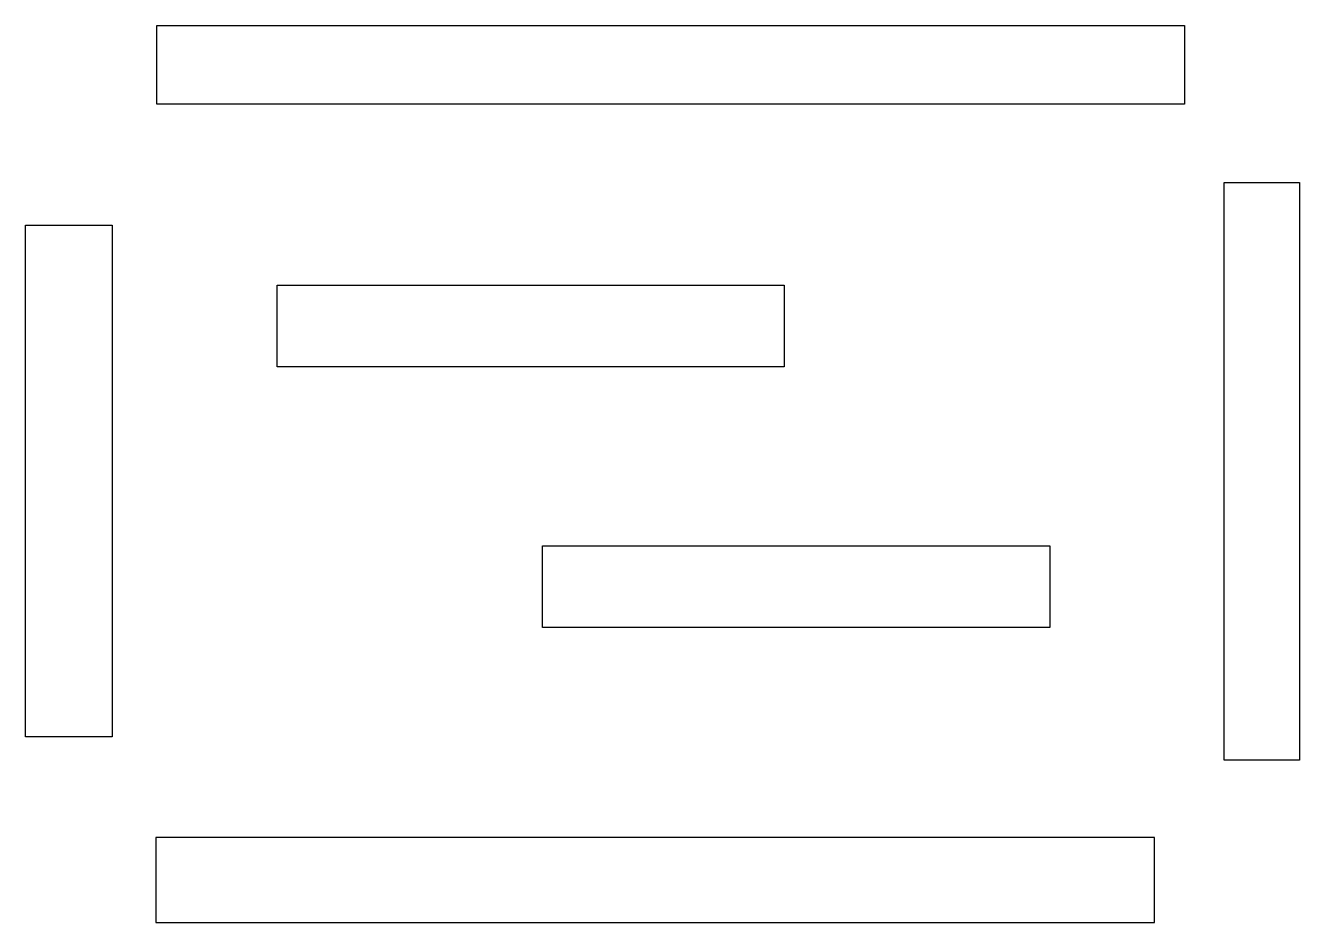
# Model space of a CAD drawing. Header units: millimetres. Extents: x 0 to 151, y 0 to 107.
import ezdxf

# ---------------------------------------------------------------- set-up
doc = ezdxf.new("R2010")
doc.units = ezdxf.units.MM

msp = doc.modelspace()

# ---------------------------------------------------------------- linework, layer by layer
for points in [[(15.69, 106.85), (137.61, 106.85), (137.61, 97.5), (15.69, 97.5)], [(142.31, 88.23), (151.24, 88.23), (151.24, 19.68), (142.31, 19.68)], [(0.11, 83.17), (10.38, 83.17), (10.38, 22.46), (0.11, 22.46)], [(29.95, 76.06), (90.12, 76.06), (90.12, 66.34), (29.95, 66.34)], [(61.44, 45.13), (121.61, 45.13), (121.61, 35.42), (61.44, 35.42)], [(15.58, 0.42), (134.05, 0.42), (134.05, 10.52), (15.58, 10.52)]]:
    msp.add_lwpolyline(points, close=True)

doc.saveas('drawing.dxf')
